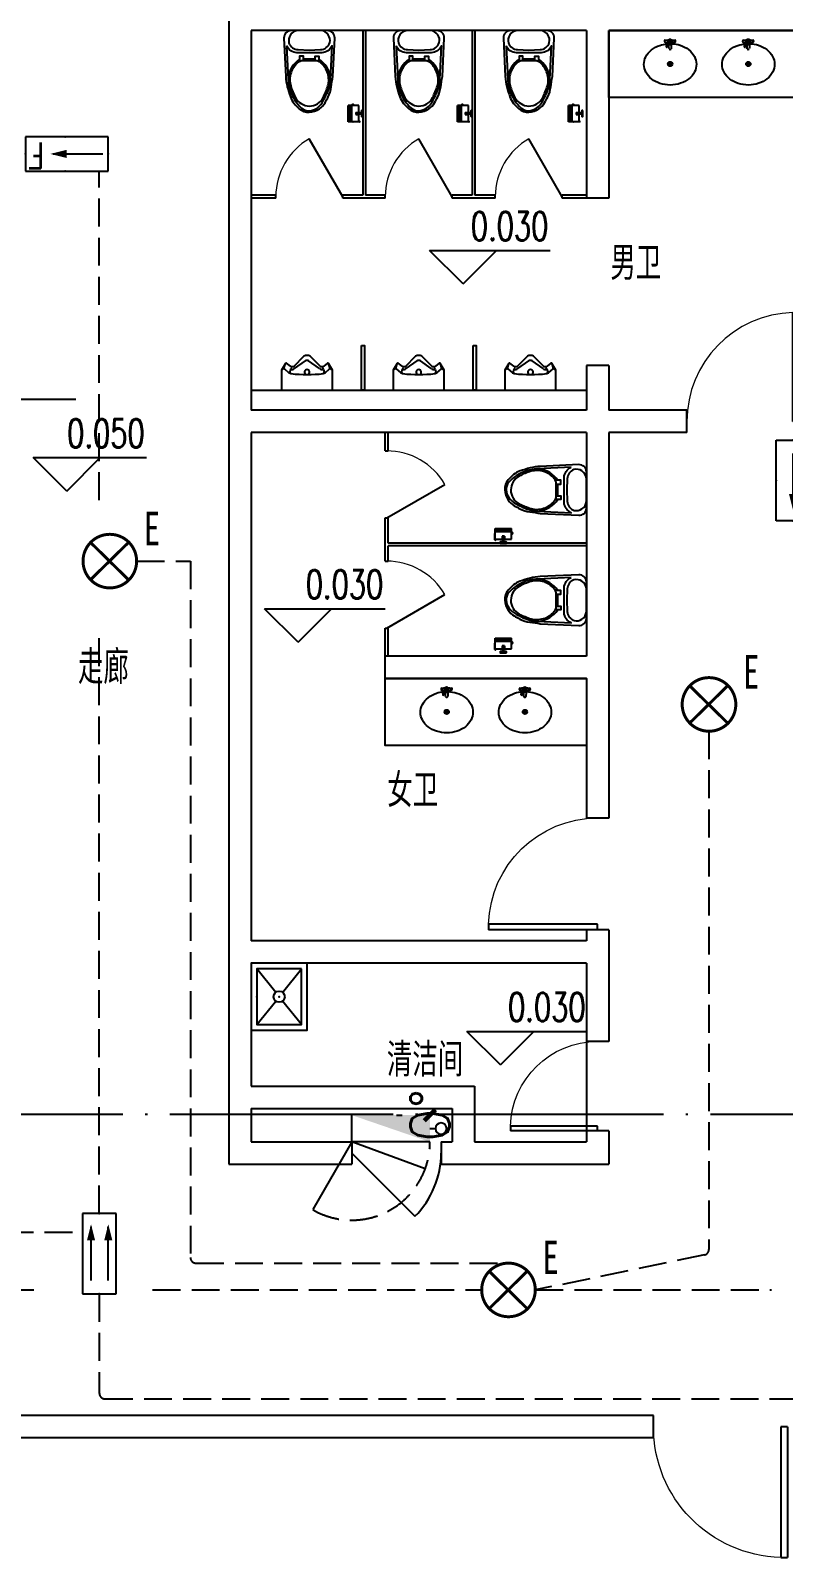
# Model space of a CAD drawing. Extents: x -621157 to 1764546, y -106808 to 741893.
# Drawn here: x 11855 to 18596, y 26030 to 39700 of the extents above; entities that cross this region are included whole.
import ezdxf
from ezdxf.enums import TextEntityAlignment as Align

# ---------------------------------------------------------------- set-up
doc = ezdxf.new("R2010")
doc.units = 0
doc.header["$LTSCALE"] = 1000
doc.header["$MEASUREMENT"] = 0
for name, pattern in [('DASH', [0.35, 0.25, -0.1]), ('XREF-A-101-平面图_t3$0$DASH', [0.35, 0.25, -0.1]), ('XREF-A-101-平面图_t3$0$DOTE', [2.42, 2, -0.2, 0.02, -0.2])]:
    doc.linetypes.add(name, pattern=pattern)
for name, color, linetype in [('0-底图', 7, 'Continuous'), ('E-EQUIP-LGT', 3, 'Continuous'), ('EQUIP-照明', 3, 'Continuous'), ('TEL_TEXT', 7, 'Continuous'), ('WIRE-应急', 4, 'DASH'), ('WIRE-照明', 4, 'Continuous'), ('XREF-A-101-平面图_t3$0$A-DIM_ELEV', 8, 'Continuous'), ('XREF-A-101-平面图_t3$0$A-DOTE', 8, 'Continuous'), ('XREF-A-101-平面图_t3$0$A-LVTRY', 8, 'Continuous'), ('XREF-A-101-平面图_t3$0$A-ROOM-CH', 8, 'Continuous'), ('XREF-A-101-平面图_t3$0$A-WALL', 8, 'Continuous'), ('XREF-A-101-平面图_t3$0$A-WINDOW', 8, 'Continuous'), ('XREF-A-101-平面图_t3$0$I-FURNITURE', 8, 'Continuous'), ('XREF-A-101-平面图_t3$0$I-SURFACE', 8, 'Continuous'), ('XREF-A-101-平面图_t3$0$LVTRY', 8, 'Continuous'), ('XREF-A-101-平面图_t3$0$P-EQUIPMENT', 8, 'Continuous'), ('XREF-A-101-平面图_t3$0$wipess', 8, 'Continuous'), ('XREF-A-101-平面图_t3$0$水-尺寸', 8, 'Continuous'), ('设备-照明', 3, 'Continuous')]:
    doc.layers.add(name, color=color, linetype=linetype)
doc.styles.add('_TEL_DIM', font='SIMPLEX', dxfattribs={"width": 0.8, "height": 3.5, "bigfont": 'HZTXT'})
doc.styles.get("Standard").update_dxf_attribs({"font": 'romans.shx', "bigfont": 'HZDXC.SHX'})
doc.styles.add('STYLE1', font='simhei.ttf')
doc.styles.add('XREF-A-101-平面图_t3$0$-HZDXCROMANS', font='ROMANS.shx', dxfattribs={"bigfont": 'HZDXC.shx'})
doc.styles.add('XREF-A-101-平面图_t3$0$A-STANDARD', font='SIMPLEX', dxfattribs={"bigfont": 'GBCBIG'})
doc.dimstyles.get("Standard").update_dxf_attribs({"dimscale": 100, "dimtxt": 3.5, "dimasz": 1, "dimexe": 2.5, "dimexo": 3, "dimgap": 1.5, "dimtad": 1, "dimdec": 0, "dimzin": 0, "dimdsep": 46, "dimtxsty": 'Standard', "dimblk": 'ARCHTICK', "dimcen": 0.09, "dimadec": 0, "dimazin": 0, "dimtfac": 1, "dimtdec": 0, "dimtix": 1, "dimtmove": 2, "dimatfit": 3, "dimfxl": 0, "dimtolj": 1, "dimtzin": 0, "dimarcsym": 0})

# ---------------------------------------------------------------- blocks, each defined once
blk = doc.blocks.new('XREF-A-101-平面图_t3$0$轴网')
at = {"layer": 'XREF-A-101-平面图_t3$0$A-DOTE', "linetype": 'XREF-A-101-平面图_t3$0$DOTE'}
for p, q in [((-3300, 36400), (10380.6, 36400)), ((-3300, 30000), (69800, 30000))]:
    blk.add_line(p, q, dxfattribs=at)
blk = doc.blocks.new('XREF-A-101-平面图_t3$0$ROOM')
at = {"layer": 'XREF-A-101-平面图_t3$0$A-ROOM-CH', "style": 'XREF-A-101-平面图_t3$0$-HZDXCROMANS', "width": 0.6}
for tag, p in [('中文房间名称', (0, -1000)), ('英文房间名称', (0, -1500))]:
    blk.add_attdef(tag, text='', height=300, dxfattribs=at).set_placement(p, align=Align.CENTER)
blk = doc.blocks.new('_ArchTick')
at = {"color": 0, "linetype": 'ByBlock', "const_width": 0.4}
blk.add_lwpolyline([(-0.5, -0.5), (0.5, 0.5)], dxfattribs=at)
blk = doc.blocks.new('*D25423')
at = {"layer": 'Defpoints', "color": 0}
blk.add_point((0, 0), dxfattribs=at)
blk.add_point((0, 0), dxfattribs=at)
blk.add_point((0, 0), dxfattribs=at)
blk.add_point((0, 0), dxfattribs=at)
at = {"layer": 'XREF-A-101-平面图_t3$0$水-尺寸', "color": 0, "linetype": 'ByBlock', "lineweight": -2}
blk.add_line((0, 300), (0, 250), dxfattribs=at)
blk.add_line((0, 300), (0, 250), dxfattribs=at)
blk.add_arc((0, 0), 0, 180, 180, dxfattribs=at)
at = {"layer": 'XREF-A-101-平面图_t3$0$水-尺寸', "color": 0, "linetype": 'ByBlock', "lineweight": -2, "xscale": 100, "yscale": 100, "zscale": 100}
for rotation in [90, 90.00000000000001]:
    blk.add_blockref('_ArchTick', (0, 0), dxfattribs=dict(at, rotation=rotation))
at = {"layer": 'XREF-A-101-平面图_t3$0$水-尺寸', "color": 0, "insert": (0, 0), "char_height": 350, "attachment_point": 5}
blk.add_mtext('\\A1;0%%d', dxfattribs=at)
blk = doc.blocks.new('XREF-A-101-平面图_t3$0$URN--02')
blk.add_wipeout([(-457, 0), (0, 0), (0, -178), (-36, -240), (-36, -240), (-36, -241), (-37, -241), (-37, -241), (-37, -241), (-37, -241), (-38, -242), (-38, -242), (-39, -242), (-40, -243), (-41, -243), (-41, -243), (-42, -243), (-43, -243), (-44, -242), (-45, -242), (-45, -242), (-46, -241), (-47, -240), (-48, -239), (-52, -236), (-58, -231), (-64, -226), (-70, -221), (-76, -217), (-79, -214), (-83, -211), (-88, -209), (-84, -211), (-90, -209), (-95, -208), (-100, -208), (-104, -210), (-108, -211), (-112, -214), (-116, -219), (-120, -223), (-181, -285), (-198, -303), (-203, -306), (-211, -309), (-218, -311), (-222, -311), (-235, -311), (-244, -310), (-250, -308), (-257, -304), (-262, -300), (-271, -290), (-282, -279), (-294, -267), (-304, -257), (-314, -246), (-330, -230), (-339, -221), (-345, -215), (-352, -210), (-356, -209), (-361, -208), (-368, -209), (-378, -214), (-395, -228), (-412, -241), (-413, -242), (-415, -243), (-417, -243), (-420, -242), (-421, -240), (-457, -178)]).dxf.layer = 'XREF-A-101-平面图_t3$0$wipess'
at = {"color": 0, "linetype": 'Continuous'}
blk.add_lwpolyline([(-222, -311, 0.202919), (-195, -300), (-113, -216, -0.389432), (-79, -214), (-45, -241, 0.462615), (-36, -240), (0, -178), (0, 0), (-457, 0), (-457, -178), (-421, -240, 0.462594), (-412, -241), (-378, -214, -0.372868), (-345, -215), (-262, -300, 0.202811), (-235, -311)], format="xyb", close=True, dxfattribs=at)
at = {"color": 35}
for points in [[(-457, -178), (-439, -192, 0.359145), (-431, -192)], [(-85, -149, 0.063072), (-372, -149)], [(-237, -140, 5.328794), (-220, -140)], [(-67, -157, 0.147155), (-87, -149)], [(0, -178), (-18, -192, -0.359152), (-26, -192), (-67, -157)]]:
    blk.add_lwpolyline(points, format="xyb", dxfattribs=at)
at = {"color": 39}
for points in [[(-435, -194), (-422, -238)], [(-376, -188), (-383, -165)], [(-341, -193), (-243, -262)], [(-116, -193), (-214, -262)], [(-81, -188), (-74, -165)], [(-22, -194), (-35, -238)]]:
    blk.add_lwpolyline(points, dxfattribs=at)
at = {"color": 35}
blk.add_lwpolyline([(-390, -157), (-431, -192)], dxfattribs=at)
at = {"color": 39}
for points in [[(-370, -149, 0.147155), (-390, -157)], [(-372, -149, 0.460813), (-383, -165)], [(-341, -193, 0.216515), (-377, -186)], [(-376, -188, 0.333711), (-364, -197)], [(-243, -262, 0.319648), (-214, -262)], [(-80, -186, 0.216515), (-116, -193)], [(-93, -197, 0.33371), (-81, -188)], [(-74, -165, 0.460816), (-85, -149)]]:
    blk.add_lwpolyline(points, format="xyb", dxfattribs=at)
blk = doc.blocks.new('XREF-A-101-平面图_t3$0$G$C91BF6FAA(2)')
at = {"layer": 'XREF-A-101-平面图_t3$0$LVTRY'}
for points in [[(-962, 400), (-937, 400), (-937, 0), (-962, 0)], [(38, 400), (63, 400), (63, 0), (38, 0)]]:
    blk.add_lwpolyline(points, close=True, dxfattribs=at)
at = {"layer": 'XREF-A-101-平面图_t3$0$LVTRY', "rotation": 179.9999999999999}
for p in [(-1679, 0), (-679, 0), (321, 0)]:
    blk.add_blockref('XREF-A-101-平面图_t3$0$URN--02', p, dxfattribs=at)
blk = doc.blocks.new('XREF-A-101-平面图_t3$0$SANITARYWARELIB$SYSLIB$00000026')
at = {"color": 0}
for p, q in [((-250, -50, 0), (-39, -219, 0)), ((39, -219, 0), (250, -50, 0)), ((-250, -450, 0), (-39, -281, 0)), ((39, -281, 0), (250, -450, 0))]:
    blk.add_line(p, q, dxfattribs=at)
at = {"color": 0, "elevation": 0}
for points in [[(300, -500), (300, 0), (-300, 0), (-300, -500)], [(250, -450), (250, -50), (-250, -50), (-250, -450)]]:
    blk.add_lwpolyline(points, close=True, dxfattribs=at)
at = {"color": 0}
blk.add_circle((0, -250, 0), 50, dxfattribs=at)
for p in [(0, -50, 0), (0, -250, 0)]:
    blk.add_point(p, dxfattribs=at)
blk = doc.blocks.new('XREF-A-101-平面图_t3$0$$lvtry$00000194')
at = {"color": 0}
for p, q in [((-17, -27), (-17, -17)), ((17, -27), (17, -17))]:
    blk.add_line(p, q, dxfattribs=at)
blk.add_lwpolyline([(14, -39, -0.067374), (92, -53, -0.088152), (166, -93, -0.105269), (218, -155, -0.121685), (235, -224, -0.121685), (218, -292, -0.105269), (166, -355, -0.088152), (92, -394, -0.078966), (0, -409, -0.078966), (-92, -394, -0.088152), (-166, -355, -0.105269), (-218, -292, -0.121685), (-235, -224, -0.121685), (-218, -155, -0.105269), (-166, -93, -0.088152), (-92, -53, -0.059935), (-23, -40, -0.059935)], format="xyb", dxfattribs=at)
for centre, radius in [((0, -27), 16.7), ((0, -221), 20), ((0, -221), 15)]:
    blk.add_circle(centre, radius, dxfattribs=at)
for centre, radius, start, end in [((0, -17), 16.7, 0, 180), ((-40, -17), 10.1, 106.6096, 258.1648), ((-64, 250), 259, 274.7069, 282.3732), ((-75, -197), 173, 71.36, 79.1873), ((-29, -63), 6.77, 155.344, 308.3224), ((-171, 35), 166, 324.8411, 338.1337), ((-171, 35), 170, 324.8411, 331.3523), ((-29, -63), 3.37, 155.344, 308.3224), ((100, -178), 170, 132.3141, 138.8253), ((100, -178), 166, 125.5327, 138.8253), ((-12, -42), 10.6, 201.8924, 261.774), ((-381, -99), 372, 2.3982, 6.7627), ((0, -80), 9.9, 201.7837, 338.2163), ((64, 250), 259, 257.6268, 265.2931), ((381, -99), 372, 170.1008, 177.6018), ((75, -197), 173, 100.8127, 110.4191), ((40, -17), 10.1, 281.8352, 73.3904)]:
    blk.add_arc(centre, radius, start, end, dxfattribs=at)
for p in [(0, -27), (0, -221)]:
    blk.add_point(p, dxfattribs=at)
blk = doc.blocks.new('XREF-A-101-平面图_t3$0$马桶A')
blk.add_wipeout([(227, 298), (227, 304), (226, 310), (225, 316), (223, 322), (221, 328), (219, 333), (215, 338), (212, 343), (207, 347), (203, 351), (198, 355), (193, 358), (187, 361), (181, 363), (175, 364), (169, 365), (163, 365), (-163, 365), (-169, 365), (-175, 364), (-181, 363), (-187, 361), (-193, 358), (-198, 355), (-203, 351), (-207, 347), (-212, 343), (-215, 338), (-219, 333), (-221, 328), (-224, 322), (-225, 316), (-226, 310), (-227, 304), (-227, 298), (-211, -47), (-208, -78), (-203, -108), (-197, -139), (-170, -228), (-164, -243), (-156, -259), (-148, -273), (-137, -287), (-115, -312), (-90, -335), (-82, -342), (-73, -348), (-63, -353), (-53, -357), (-43, -361), (-32, -363), (-22, -365), (-11, -365), (0, -365), (16, -363), (31, -360), (47, -356), (62, -350), (76, -343), (90, -335), (102, -327), (114, -317), (124, -306), (133, -294), (141, -281), (169, -230), (179, -209), (187, -186), (193, -163), (196, -140), (211, -47)]).dxf.layer = 'XREF-A-101-平面图_t3$0$wipess'
at = {"color": 35, "linetype": 'ByBlock'}
blk.add_line((53, 109), (-53, 109), dxfattribs=at)
at = {"color": 0, "linetype": 'Continuous'}
blk.add_lwpolyline([(227, 298, 0.431726), (163, 365), (-163, 365, 0.431435), (-227, 298), (-211, -47, 0.05293), (-197, -139, 0.015625), (-170, -228, 0.092508), (-137, -287, 0.041886), (-90, -335, 0.199313), (0, -365, 0.124065), (90, -335, 0.122705), (141, -281, 0.00916), (169, -230, 0.093585), (196, -140, -0.024039), (211, -47)], format="xyb", close=True, dxfattribs=at)
at = {"color": 35}
for points in [[(-101, 194), (0, 190), (101, 194, 0.31346), (183, 257, 0.214355), (170, 326, 0.233297), (103, 365), (-107, 365, 0.214741), (-170, 326, 0.214469), (-182, 253, 0.149897), (-150, 211, 0.149897), (-101, 194)], [(-204, 229), (-189, -72, 0.039846), (-181, -133, 0.096207), (-126, -263, 0.060028), (-69, -329, 0.204422), (0, -353, 0.133941), (69, -329, 0.129163), (125, -263, -0.000598), (157, -200, 0.056687), (181, -133, 0.051135), (189, -72), (204, 229, -0.272391), (111, 165), (-111, 165, -0.270676), (-204, 229)], [(107, 73, 0.09365), (83, 89, 0.098915), (54, 95), (-55, 95, 0.096282), (-83, 89, 0.096282), (-108, 73, 0.05557), (-140, 34, 0.05557), (-163, -11, 0.092989), (-174, -76, 0.063501), (-167, -129, 0.057856), (-124, -235, 0.268831), (0, -311, 0.294074), (124, -235, 0.034416), (167, -129, 0.087024), (174, -76, 0.134611), (140, 34, 0.061058), (107, 73)]]:
    blk.add_lwpolyline(points, format="xyb", close=True, dxfattribs=at)
at = {"color": 35, "linetype": 'ByBlock'}
for points in [[(-53, 95), (-53, 136), (-87, 136), (-87, 88)], [(53, 95), (53, 136), (86, 136), (86, 88)]]:
    blk.add_lwpolyline(points, dxfattribs=at)
for centre, start, end in [((52, -92), 124.5259, 171.7782), ((-52, -92), 8.2064, 55.4741)]:
    blk.add_arc(centre, 244, start, end, dxfattribs=at)
blk = doc.blocks.new('XREF-A-101-平面图_t3$0$A-VEGA-2-LAY-1-01（B栋办公楼）$0$$TCHSYS$APDOOR2D')
blk.add_line((0.5, 0), (0, 0.866))
at = {"lineweight": 13}
blk.add_arc((0.5, 0), 1, 120, 180, dxfattribs=at)
blk = doc.blocks.new('XREF-A-101-平面图_t3$0$A$C12754C8C')
at = {"layer": 'XREF-A-101-平面图_t3$0$I-FURNITURE'}
for p, q in [((0, 39), (0, 44)), ((10, 49), (5, 49)), ((6, 39), (6, 40)), ((9, 43), (10, 43)), ((10, 96), (10, 0)), ((72, 96), (10, 96)), ((72, 68), (72, 96)), ((72, 93), (77, 93)), ((72, 87), (77, 87)), ((72, 68), (92, 68)), ((77, 120), (77, 80)), ((77, 80), (87, 80)), ((87, 120), (87, 80)), ((87, 93), (92, 93)), ((87, 87), (92, 87)), ((92, 68), (92, 96)), ((155, 96), (92, 96)), ((151, 101), (151, 96)), ((155, 96), (155, 0)), ((157, 101), (157, 44)), ((155, 0), (10, 0))]:
    blk.add_line(p, q, dxfattribs=at)
at = {"layer": 'XREF-A-101-平面图_t3$0$I-FURNITURE', "color": 8}
for p, q in [((10, 30), (155, 30)), ((10, 21), (155, 21)), ((10, 14), (155, 14)), ((10, 8), (155, 8)), ((10, 4), (155, 4)), ((110, 122), (55, 122))]:
    blk.add_line(p, q, dxfattribs=at)
at = {"layer": 'XREF-A-101-平面图_t3$0$I-FURNITURE'}
blk.add_lwpolyline([(55, 130), (55, 122, 0.414214), (57, 120), (108, 120, 0.414214), (110, 122), (110, 130)], format="xyb", close=True, dxfattribs=at)
for centre, radius, start, end in [((5, 44), 5, 90, 180), ((3, 39), 3, 180, 0), ((9, 40), 3, 90, 180), ((154, 101), 3, 0, 180), ((154, 44), 3, 286.1013, 360)]:
    blk.add_arc(centre, radius, start, end, dxfattribs=at)
blk = doc.blocks.new('XREF-A-101-平面图_t3$0$G$C392A9A82')
at = {"layer": 'XREF-A-101-平面图_t3$0$LVTRY'}
for p, q in [((13048, -400), (13048, -1875)), ((13073, -400), (13073, -1875)), ((14028, -400), (14028, -1875)), ((14053, -400), (14053, -1875)), ((12270, -1875), (12050, -1875)), ((12270, -1900), (12050, -1900)), ((13048, -1875), (12870, -1875)), ((13050, -1900), (12870, -1900)), ((13250, -1900), (13050, -1900)), ((13250, -1875), (13073, -1875)), ((14028, -1875), (13850, -1875)), ((14050, -1900), (13850, -1900)), ((14235, -1900), (14050, -1900)), ((14235, -1875), (14053, -1875)), ((15050, -1875), (14835, -1875)), ((15050, -1900), (14835, -1900)), ((13250, -4163), (13250, -4000)), ((13275, -4163), (13275, -4000)), ((13250, -5013), (13250, -4763)), ((13275, -4988), (13275, -4763)), ((13250, -5150), (13250, -5000)), ((15050, -4988), (13275, -4988)), ((15050, -5013), (13275, -5013)), ((13275, -5150), (13275, -5013)), ((13250, -6000), (13250, -5750)), ((13275, -6000), (13275, -5750))]:
    blk.add_line(p, q, dxfattribs=at)
for points in [[(15250, -400), (17050, -400), (17050, -1000), (15250, -1000)], [(13250, -6200), (15050, -6200), (15050, -6800), (13250, -6800)]]:
    blk.add_lwpolyline(points, close=True, dxfattribs=at)
for points in [[(12270, -1900), (12270, -1875)], [(12870, -1900), (12870, -1875)], [(13250, -1900), (13250, -1875)], [(13850, -1900), (13850, -1875)], [(14235, -1900), (14235, -1875)], [(14835, -1900), (14835, -1875)], [(13250, -4163), (13275, -4163)], [(13250, -4763), (13275, -4763)], [(13250, -5150), (13275, -5150)], [(13250, -5750), (13275, -5750)]]:
    blk.add_lwpolyline(points, dxfattribs=at)
blk.add_blockref('XREF-A-101-平面图_t3$0$G$C91BF6FAA(2)', (14000, -3620))
at = {"layer": 'XREF-A-101-平面图_t3$0$A-LVTRY', "rotation": 89.99999999999999}
blk.add_blockref('XREF-A-101-平面图_t3$0$SANITARYWARELIB$SYSLIB$00000026', (12050, -9050, 0), dxfattribs=at)
at = {"layer": 'XREF-A-101-平面图_t3$0$LVTRY'}
for p in [(12570, -765), (13550, -765), (14535, -765)]:
    blk.add_blockref('XREF-A-101-平面图_t3$0$马桶A', p, dxfattribs=at)
for name, p, rotation in [('XREF-A-101-平面图_t3$0$$lvtry$00000194', (15799, -479), 0.3060095053980393), ('XREF-A-101-平面图_t3$0$$lvtry$00000194', (16499, -479), 0.3060095053980648), ('XREF-A-101-平面图_t3$0$马桶A', (14685, -4513), 269.9999999999998), ('XREF-A-101-平面图_t3$0$马桶A', (14685, -5500), 269.9999999999998), ('XREF-A-101-平面图_t3$0$$lvtry$00000194', (13799, -6279), 0.3060095053979885), ('XREF-A-101-平面图_t3$0$$lvtry$00000194', (14499, -6279), 0.3060095053980139)]:
    blk.add_blockref(name, p, dxfattribs=dict(at, rotation=rotation))
at = {"layer": 'XREF-A-101-平面图_t3$0$LVTRY', "extrusion": (0, 0, -1), "xscale": -1, "zscale": -1}
for p, rotation in [((-12918, -1061), 89.99999999999977), ((-13898, -1061), 89.99999999999977), ((-14890, -1061), 89.99999999999977), ((-14389, -4858), 180), ((-14389, -5840), 180)]:
    blk.add_blockref('XREF-A-101-平面图_t3$0$A$C12754C8C', p, dxfattribs=dict(at, rotation=rotation))
at = {"layer": 'XREF-A-101-平面图_t3$0$LVTRY', "xscale": -600, "yscale": -600, "zscale": 25}
for p, rotation in [((12570, -1888), 179.9999999994639), ((13550, -1888), 179.9999999994639), ((14535, -1888), 179.9999999994639), ((13263, -4463), 89.99999999946354), ((13263, -5450), 89.99999999946354)]:
    blk.add_blockref('XREF-A-101-平面图_t3$0$A-VEGA-2-LAY-1-01（B栋办公楼）$0$$TCHSYS$APDOOR2D', p, dxfattribs=dict(at, rotation=rotation))
at = {"layer": 'XREF-A-101-平面图_t3$0$I-SURFACE'}
blk.add_line((12050, -3620), (15050, -3620), dxfattribs=at)
blk = doc.blocks.new('XREF-A-101-平面图_t3$0$DOOR2DLIB$SYSLIB$00000107')
at = {"color": 0}
for p, q in [((0.45, 0.975), (0.5, 0.975)), ((0.45, 0), (0.45, 0.975)), ((0.5, 0), (0.5, 0.975)), ((0.5, 0), (0.45, 0))]:
    blk.add_line(p, q, dxfattribs=at)
at = {"color": 0, "lineweight": 13}
blk.add_arc((0.475, 0), 0.975, 91.4693, 180, dxfattribs=at)
blk = doc.blocks.new('XREF-A-101-平面图_t3$0$DOOR2DLIB$SYSLIB$00000101')
at = {"color": 0}
blk.add_line((0.5, 0), (-0.207, 0.707), dxfattribs=at)
blk.add_arc((0.5, 0), 1, 135, 180, dxfattribs=at)
blk = doc.blocks.new('HC002633132082')
at = {"layer": 'EQUIP-照明', "color": 0, "linetype": 'Continuous', "const_width": 0.267}
blk.add_lwpolyline([(-2.37, 0, 1), (2.43, 0, 1)], format="xyb", close=True, dxfattribs=at)
for points in [[(-1.7, 1.67), (1.7, -1.67)], [(-1.7, -1.67), (-1.7, -1.67), (1.7, 1.67)]]:
    blk.add_lwpolyline(points, dxfattribs=at)
at = {"layer": 'EQUIP-照明', "color": 0}
blk.add_point((0, 0), dxfattribs=at)
at = {"color": 0, "width": 0.7}
blk.add_attdef('PSFHATT', (4.48, -2.4), '', height=0.025, dxfattribs=at)
at = {"layer": 'EQUIP-照明', "color": 0, "style": 'STYLE1', "width": 0.7}
blk.add_text('E', height=3, dxfattribs=at).set_placement((3.81, 1.42), align=Align.CENTER)
at = {"layer": 'EQUIP-照明', "color": 0, "style": '_TEL_DIM', "flags": 1}
blk.add_attdef('A', text='', height=0.0001, dxfattribs=at).set_placement((0.03, 0), align=Align.MIDDLE_CENTER)
blk = doc.blocks.new('HC002651110953')
at = {"layer": 'E-EQUIP-LGT', "color": 0}
for p, q in [((-7.2, 1.5), (-7.2, -1.5)), ((0, 1.5), (-7.2, 1.5)), ((0, -1.5), (0, 1.5)), ((-6, 0.74), (-1.2, 0.74)), ((-6, -0.8), (-1.2, -0.8)), ((-7.2, -1.5), (0, -1.5))]:
    blk.add_line(p, q, dxfattribs=at)
for p in [(-7.2, 0), (0, 0)]:
    blk.add_point(p, dxfattribs=at)
for points in [[(-2.4, 0.38), (-0.96, 0.74), (-2.4, 1.1)], [(-2.4, -1.16), (-0.96, -0.8), (-2.4, -0.44)]]:
    blk.add_solid(points, dxfattribs=at)
at = {"color": 0, "width": 0.7}
blk.add_attdef('PSFHATT', (0.02, -1.5), '', height=0.025, dxfattribs=at)
at = {"layer": 'E-EQUIP-LGT', "color": 0, "style": '_TEL_DIM', "flags": 1}
for tag in ['A', 'REMARK']:
    blk.add_attdef(tag, text='', height=0.0001, dxfattribs=at).set_placement((-3.6, -1.5), align=Align.MIDDLE_CENTER)
blk = doc.blocks.new('$Equip$00002831')
at = {"color": 3, "linetype": 'Continuous'}
for p, q in [((0.699, 0.292), (-0.701, 0.292)), ((-0.701, 0.292), (-0.701, -0.292)), ((0.699, -0.292), (0.699, 0.292)), ((0.233, -0.001), (-0.608, -0.001)), ((-0.701, -0.292), (0.699, -0.292))]:
    blk.add_line(p, q, dxfattribs=at)
for p in [(0.027, 0.292), (-0.701, 0), (0.699, 0), (0.027, -0.292)]:
    blk.add_point(p, dxfattribs=at)
blk.add_solid([(0, -0.071), (0.28, -0.001), (0, 0.069)], dxfattribs=at)
at = {"color": 3, "linetype": 'Continuous', "width": 0.8}
blk.add_text('F', height=0.438, dxfattribs=at).set_placement((0.382, -0.193))
at = {"color": 3, "linetype": 'Continuous', "style": '_TEL_DIM', "flags": 1}
blk.add_attdef('A', text='', height=0.00002, dxfattribs=at).set_placement((0.027, 0.292), align=Align.MIDDLE_CENTER)
blk = doc.blocks.new('HC002631130701')
at = {"layer": 'WIRE-照明', "color": 0}
for p, q in [((-3.6, 3), (3.6, 3)), ((-3.6, 0), (-3.6, 3)), ((3.6, 3), (3.6, 0)), ((-2.4, 1.5), (1.2, 1.5)), ((3.6, 0), (-3.6, 0))]:
    blk.add_line(p, q, dxfattribs=at)
for p in [(0, 3), (-3.6, 1.5), (3.6, 1.5), (0, 0)]:
    blk.add_point(p, dxfattribs=at)
blk.add_solid([(1.2, 1.86), (2.64, 1.5), (1.2, 1.14)], dxfattribs=at)
at = {"color": 0, "width": 0.7}
blk.add_attdef('PSFHATT', (3.62, 0), '', height=0.025, dxfattribs=at)
at = {"layer": 'TEL_TEXT', "color": 0, "style": '_TEL_DIM', "flags": 1}
blk.add_attdef('A', text='', height=0.0001, dxfattribs=at).set_placement((0, 3), align=Align.MIDDLE_CENTER)
blk = doc.blocks.new('XREF-A-101-平面图_t3$0$单出口消火栓新')
for p, q in [((-240, 700), (-846.2, 1050)), ((-479.4, 42.2), (-240, 700)), ((-240, 0), (-240, 700)), ((-240, 700), (0, 700))]:
    blk.add_line(p, q)
at = {"color": 0, "linetype": 'XREF-A-101-平面图_t3$0$DASH'}
blk.add_arc((-240, 700), 700, 150, 270, dxfattribs=at)
blk.add_solid([(-240, 0), (0, 0), (0, 700)])
at = {"layer": 'XREF-A-101-平面图_t3$0$水-尺寸', "linetype": 'ByBlock'}
dim = blk.add_angular_dim_3p(base=(0, 0), center=(0, 0), p1=(0, 0), p2=(0, 0), dimstyle='Standard', dxfattribs=at)
dim.commit()
dim.dimension.update_dxf_attribs({"geometry": '*D25423', "text_midpoint": (0, 0)})
blk = doc.blocks.new('*U25256')
at = {"layer": 'XREF-A-101-平面图_t3$0$P-EQUIPMENT', "color": 10}
blk.add_line((0, 120), (50, 120), dxfattribs=at)
at = {"layer": 'XREF-A-101-平面图_t3$0$P-EQUIPMENT'}
blk.add_circle((100, 120), 50, dxfattribs=at)
at = {"layer": 'XREF-A-101-平面图_t3$0$P-EQUIPMENT', "xscale": -1, "rotation": 90}
blk.add_blockref('XREF-A-101-平面图_t3$0$单出口消火栓新', (0, 0), dxfattribs=at)
blk = doc.blocks.new('XREF-A-101-平面图_t3$0$G$C156FCA62')
at = {"layer": 'XREF-A-101-平面图_t3$0$P-EQUIPMENT', "xscale": -1, "rotation": 180}
blk.add_blockref('*U25256', (13550, 29990), dxfattribs=at)
blk = doc.blocks.new('*U25374')
at = {"layer": 'XREF-A-101-平面图_t3$0$P-EQUIPMENT', "color": 10}
blk.add_line((0, 120), (50, 120), dxfattribs=at)
at = {"layer": 'XREF-A-101-平面图_t3$0$P-EQUIPMENT'}
blk.add_circle((100, 120), 50, dxfattribs=at)
at = {"layer": 'XREF-A-101-平面图_t3$0$P-EQUIPMENT', "xscale": -1, "rotation": 90}
blk.add_blockref('XREF-A-101-平面图_t3$0$单出口消火栓新', (0, 0), dxfattribs=at)
blk = doc.blocks.new('XREF-A-101-平面图_t3$0$G$C646F86AA')
at = {"layer": 'XREF-A-101-平面图_t3$0$P-EQUIPMENT', "xscale": -1, "rotation": 180}
blk.add_blockref('*U25374', (13550, 29990), dxfattribs=at)
blk = doc.blocks.new('XREF-A-101-平面图_t3')
at = {"layer": 'XREF-A-101-平面图_t3$0$A-WALL'}
blk.add_line((215550, 27100), (202800, 27100), dxfattribs=at)
blk.add_blockref('XREF-A-101-平面图_t3$0$G$C156FCA62', (200000, 0))
at = {"layer": 'XREF-A-101-平面图_t3$0$A-DOTE'}
blk.add_blockref('XREF-A-101-平面图_t3$0$轴网', (200000, 0), dxfattribs=at)
at = {"layer": 'XREF-A-101-平面图_t3$0$A-ROOM-CH'}
ref = blk.add_blockref('XREF-A-101-平面图_t3$0$ROOM', (215393, 38467), dxfattribs=at)
ref.add_attrib('中文房间名称', '男卫', dxfattribs={"height": 300, "style": 'XREF-A-101-平面图_t3$0$-HZDXCROMANS', "width": 0.8}).set_placement((215393, 37467), align=Align.CENTER)
ref = blk.add_blockref('XREF-A-101-平面图_t3$0$ROOM', (210627, 34850), dxfattribs=at)
ref.add_attrib('中文房间名称', '走廊', dxfattribs={"height": 300, "style": 'XREF-A-101-平面图_t3$0$-HZDXCROMANS', "width": 0.8}).set_placement((210627, 33850), align=Align.CENTER)
ref = blk.add_blockref('XREF-A-101-平面图_t3$0$ROOM', (213396, 33746), dxfattribs=at)
ref.add_attrib('中文房间名称', '女卫', dxfattribs={"height": 300, "style": 'XREF-A-101-平面图_t3$0$-HZDXCROMANS', "width": 0.8}).set_placement((213396, 32746), align=Align.CENTER)
ref = blk.add_blockref('XREF-A-101-平面图_t3$0$ROOM', (213506, 31335), dxfattribs=at)
ref.add_attrib('中文房间名称', '清洁间', dxfattribs={"height": 300, "style": 'XREF-A-101-平面图_t3$0$-HZDXCROMANS', "width": 0.8}).set_placement((213506, 30335), align=Align.CENTER)
at = {"layer": 'XREF-A-101-平面图_t3$0$A-WINDOW', "xscale": -1200, "yscale": 1200, "zscale": -1200, "rotation": 180}
blk.add_blockref('XREF-A-101-平面图_t3$0$DOOR2DLIB$SYSLIB$00000107', (216150, 27200), dxfattribs=at)
blk.add_blockref('XREF-A-101-平面图_t3$0$G$C392A9A82', (199900, 40100))
at = {"layer": 'XREF-A-101-平面图_t3$0$A-DIM_ELEV'}
for p, q in [((213847, 37431), (213547, 37731)), ((213547, 37731), (214626, 37731)), ((213847, 37431), (214147, 37731)), ((210299, 35577), (209999, 35877)), ((209999, 35877), (211012, 35877)), ((210299, 35577), (210599, 35877)), ((212369, 34224), (212069, 34524)), ((212069, 34524), (213148, 34524)), ((212369, 34224), (212669, 34524)), ((214180, 30440), (213880, 30740)), ((213880, 30740), (214959, 30740)), ((214180, 30440), (214480, 30740))]:
    blk.add_line(p, q, dxfattribs=at)
at = {"layer": 'XREF-A-101-平面图_t3$0$A-WALL'}
for p, q in [((211750, 39900), (211750, 36200)), ((214950, 39700), (211950, 39700)), ((211950, 39700), (211950, 36300)), ((214950, 39700), (214950, 38200)), ((215150, 39700), (215150, 38200)), ((216950, 39700), (215150, 39700)), ((215150, 38200), (214950, 38200)), ((214950, 36700), (214950, 36300)), ((215150, 36700), (214950, 36700)), ((215150, 36700), (215150, 36300)), ((214950, 36300), (211950, 36300)), ((215850, 36300), (215150, 36300)), ((211750, 36200), (211750, 31450)), ((214950, 36100), (211950, 36100)), ((211950, 36100), (211950, 31550)), ((214950, 36100), (214950, 34100)), ((215850, 36100), (215150, 36100)), ((215150, 36100), (215150, 34000)), ((214950, 34100), (213150, 34100)), ((213150, 33900), (213150, 34100)), ((215150, 34000), (215150, 32650)), ((214950, 33900), (213150, 33900)), ((214950, 33900), (214950, 32650)), ((214950, 31650), (214950, 31550)), ((215150, 31650), (215150, 31450)), ((211750, 31450), (211750, 30150)), ((214950, 31550), (211950, 31550)), ((215150, 31450), (215150, 30650)), ((211950, 31350), (211950, 30250)), ((214950, 31350), (211950, 31350)), ((214950, 31350), (214950, 30650)), ((211950, 30250), (213950, 30250)), ((213950, 30250), (213950, 29750)), ((211750, 30150), (211750, 29550)), ((211950, 30050), (213750, 30050)), ((211950, 30050), (211950, 29750)), ((213750, 30050), (213750, 29750)), ((214950, 29850), (214950, 29750)), ((215150, 29850), (215150, 29550)), ((211950, 29750), (212850, 29750)), ((213650, 29750), (213750, 29750)), ((213950, 29750), (214950, 29750)), ((211750, 29550), (212850, 29550)), ((213650, 29550), (213850, 29550)), ((213850, 29550), (215150, 29550)), ((215550, 27300), (202900, 27300))]:
    blk.add_line(p, q, dxfattribs=at)
for points in [[(215850, 36100), (215850, 36300)], [(215150, 32650), (214950, 32650)], [(215150, 31650), (214950, 31650)], [(215150, 30650), (214950, 30650)], [(215150, 29850), (214950, 29850)], [(212850, 29750), (212850, 29550)], [(213650, 29750), (213650, 29550)], [(215550, 27100), (215550, 27300)]]:
    blk.add_lwpolyline(points, dxfattribs=at)
at = {"layer": 'XREF-A-101-平面图_t3$0$A-WINDOW'}
blk.add_line((214950, 30650), (214950, 29850), dxfattribs=at)
blk.add_blockref('XREF-A-101-平面图_t3$0$G$C646F86AA', (200000, 0))
blk.add_blockref('XREF-A-101-平面图_t3$0$G$C646F86AA', (200000, 0))
for p, xscale, yscale, zscale, rotation in [((216350, 36200), -1000, -1000, -1000, 180), ((215050, 32150), 1000, -1000, 1000, 270.0000000000008), ((215050, 30250), 800, -800, 800, 270.0000000000008)]:
    blk.add_blockref('XREF-A-101-平面图_t3$0$DOOR2DLIB$SYSLIB$00000107', p, dxfattribs=dict(at, xscale=xscale, yscale=yscale, zscale=zscale, rotation=rotation))
at = {"layer": 'XREF-A-101-平面图_t3$0$A-WINDOW', "xscale": -800, "yscale": -800, "zscale": -800}
blk.add_blockref('XREF-A-101-平面图_t3$0$DOOR2DLIB$SYSLIB$00000101', (213250, 29650), dxfattribs=at)
at = {"layer": 'XREF-A-101-平面图_t3$0$A-DIM_ELEV', "color": 7, "style": 'XREF-A-101-平面图_t3$0$A-STANDARD', "width": 0.705882}
for s, p in [('0.030', (213916, 37821)), ('0.050', (210302, 35967)), ('0.030', (212438, 34614)), ('0.030', (214249, 30830))]:
    blk.add_text(s, height=255, dxfattribs=at).set_placement(p)

msp = doc.modelspace()

# ---------------------------------------------------------------- block references
at = {"layer": '0-底图'}
msp.add_blockref('XREF-A-101-平面图_t3', (-198119, 0), dxfattribs=at)

# ---------------------------------------------------------------- next in the draw order: linework, layer by layer
at = {"layer": 'WIRE-应急'}
for points in [[(12471, 35495), (12471, 38441)], [(12471, 29110), (12471, 34350)], [(10931, 28943), (12321, 28943)], [(11284, 28425), (11950, 28425)], [(12948, 28425), (15894, 28425)], [(16374, 28425), (18489, 28425)]]:
    msp.add_lwpolyline(points, dxfattribs=at)
for points in [[(12805, 34950), (13286, 34950), (13286, 28715, 0.414214), (13336, 28665), (16134, 28665)], [(17929, 33427), (17929, 28788, -0.355549), (17889, 28739), (16374, 28425)], [(12471, 28390), (12471, 27500, 0.414214), (12521, 27450), (22521, 27450)]]:
    msp.add_lwpolyline(points, format="xyb", dxfattribs=at)

# ---------------------------------------------------------------- next in the draw order: block references
at = {"layer": 'EQUIP-照明', "xscale": 528.9785710454919, "yscale": 528.9785710454919, "zscale": 528.9785710454919, "rotation": 179.9999999999999}
msp.add_blockref('$Equip$00002831', (12180, 38595), dxfattribs=at)
at = {"layer": '设备-照明', "xscale": 100, "yscale": 100, "zscale": 100}
for name, p, rotation in [('HC002631130701', (18531, 35672), 270), ('HC002651110953', (12471, 29110), 90)]:
    msp.add_blockref(name, p, dxfattribs=dict(at, rotation=rotation))
for p in [(12562, 34950), (17926, 33667), (16131, 28425)]:
    msp.add_blockref('HC002633132082', p, dxfattribs=at)

doc.saveas('drawing.dxf')
